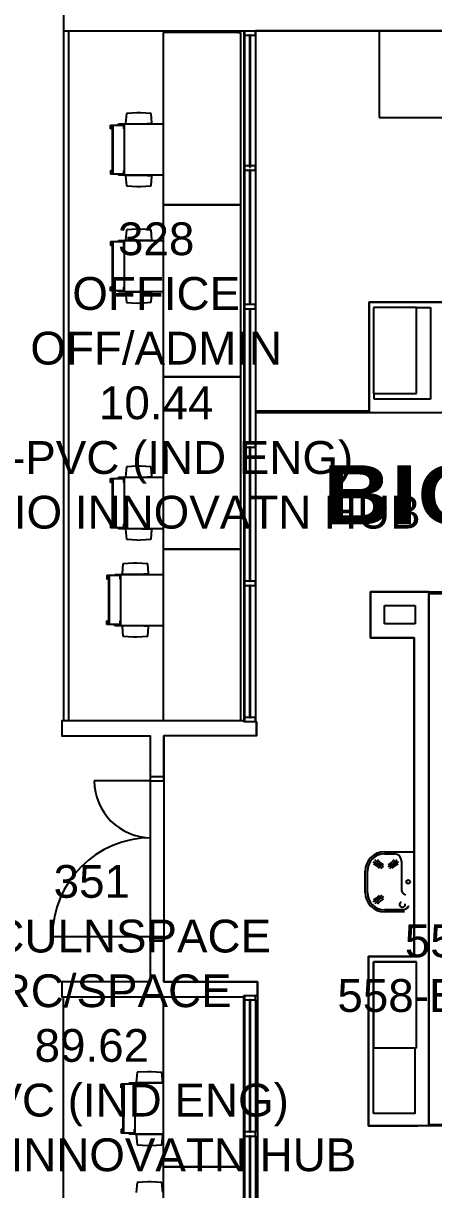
# Model space of a CAD drawing. Extents: x 15525 to 50715, y -3252 to 56414.
# Drawn here: x 29405 to 33223, y 24525 to 35362 of the extents above; entities that cross this region are included whole.
import ezdxf

# ---------------------------------------------------------------- set-up
doc = ezdxf.new("R2010")
doc.units = 0
doc.header["$MEASUREMENT"] = 0
for name, color, linetype in [('A-Column__Concrete', 7, 'CONTINUOUS'), ('A-Door', 252, 'CONTINUOUS'), ('A-Furniture', 252, 'CONTINUOUS'), ('A-General', 252, 'CONTINUOUS'), ('A-Wall__Brick', 7, 'CONTINUOUS'), ('A-Window', 7, 'CONTINUOUS'), ('H-Fixtures__Sink', 252, 'CONTINUOUS'), ('RM$', 7, 'CONTINUOUS'), ('RM$TXT', 4, 'CONTINUOUS')]:
    doc.layers.add(name, color=color, linetype=linetype)
doc.styles.add('Arial', font='arial.ttf')
doc.styles.add('MtXpl_Arial_Black', font='')
doc.styles.get('MtXpl_Arial_Black').set_extended_font_data('Arial Black')

msp = doc.modelspace()

# ---------------------------------------------------------------- linework, layer by layer
at = {"layer": 'A-Column__Concrete'}
for p, q in [((33064, 32722), (32664, 32722)), ((32664, 32722), (32664, 31922)), ((33064, 31922), (33064, 32722)), ((32664, 31922), (33064, 31922)), ((33064, 26642), (32664, 26642)), ((32664, 26642), (32664, 25842)), ((33064, 25842), (33064, 26642)), ((32664, 25842), (33064, 25842))]:
    msp.add_line(p, q, dxfattribs=at)
at = {"layer": 'A-Door'}
for p, q in [((30595, 28325), (30065, 28325)), ((30595, 28325), (30713, 28325)), ((30713, 28325), (30713, 28365)), ((30595, 26875), (29675, 26875)), ((30585, 26835), (30585, 26875)), ((30713, 26875), (30595, 26875)), ((30713, 26835), (30713, 26875))]:
    msp.add_line(p, q, dxfattribs=at)
at = {"layer": 'A-Door', "color": 252}
for centre, radius, start, end in [((30595, 28325), 530, 180, 270), ((30595, 26875), 920, 90, 180)]:
    msp.add_arc(centre, radius, start, end, dxfattribs=at)
at = {"layer": 'A-Furniture'}
for p, q in [((30705, 35277), (30705, 33677)), ((31405, 35277), (30705, 35277)), ((31405, 35277), (31425, 35277)), ((31425, 35277), (31425, 33677)), ((32714, 35293), (32714, 34487)), ((30364, 34524), (30356, 34430)), ((30463, 34531), (30364, 34524)), ((30595, 34524), (30495, 34531)), ((30602, 34433), (30595, 34524)), ((32714, 34487), (34214, 34487)), ((30215, 34417), (30233, 34417)), ((30215, 34381), (30215, 34417)), ((30233, 34381), (30215, 34381)), ((30233, 34417), (30237, 34417)), ((30233, 33959), (30233, 34417)), ((30233, 34381), (30233, 34417)), ((30237, 34417), (30337, 34417)), ((30237, 34417), (30237, 33959)), ((30290, 34428), (30705, 34428)), ((30290, 34417), (30290, 34428)), ((30340, 34381), (30340, 34417)), ((30345, 33959), (30345, 34417)), ((30356, 34430), (30445, 34428)), ((30395, 34430), (30395, 34428)), ((30511, 34429), (30602, 34433)), ((30215, 33995), (30233, 33995)), ((30215, 33995), (30215, 33959)), ((30233, 33959), (30215, 33959)), ((30233, 33995), (30233, 33959)), ((30237, 33959), (30233, 33959)), ((30337, 33959), (30237, 33959)), ((30290, 33950), (30290, 33959)), ((30705, 33950), (30290, 33950)), ((30340, 33959), (30340, 33995)), ((30445, 33948), (30356, 33946)), ((30356, 33946), (30364, 33852)), ((30395, 33950), (30395, 33948)), ((30395, 33948), (30395, 33946)), ((30436, 33948), (30436, 33950)), ((30602, 33943), (30511, 33947)), ((30595, 33852), (30602, 33943)), ((30364, 33852), (30463, 33846)), ((30495, 33846), (30595, 33852)), ((31425, 33677), (30705, 33677)), ((30705, 33677), (30705, 32077)), ((30705, 33677), (31425, 33677)), ((31425, 33677), (31425, 32077)), ((30364, 33442), (30356, 33348)), ((30463, 33448), (30364, 33442)), ((30595, 33442), (30495, 33448)), ((30602, 33351), (30595, 33442)), ((30215, 33335), (30233, 33335)), ((30215, 33335), (30215, 33298)), ((30233, 33298), (30215, 33298)), ((30233, 33335), (30233, 33298)), ((30233, 33335), (30237, 33335)), ((30233, 32877), (30233, 33335)), ((30237, 33335), (30337, 33335)), ((30237, 33335), (30237, 32877)), ((30290, 33344), (30705, 33344)), ((30290, 33335), (30290, 33344)), ((30340, 33298), (30340, 33335)), ((30345, 32877), (30345, 33335)), ((30356, 33348), (30445, 33346)), ((30395, 33348), (30395, 33346)), ((30395, 33346), (30395, 33344)), ((30436, 33344), (30436, 33346)), ((30511, 33347), (30602, 33351)), ((30215, 32913), (30233, 32913)), ((30215, 32877), (30215, 32913)), ((30233, 32877), (30215, 32877)), ((30233, 32877), (30233, 32913)), ((30237, 32877), (30233, 32877)), ((30337, 32877), (30237, 32877)), ((30290, 32866), (30290, 32877)), ((30705, 32866), (30290, 32866)), ((30340, 32877), (30340, 32913)), ((30445, 32865), (30356, 32863)), ((30356, 32863), (30364, 32769)), ((30395, 32865), (30395, 32864)), ((30602, 32860), (30511, 32865)), ((30595, 32770), (30602, 32860)), ((30364, 32769), (30463, 32763)), ((30495, 32763), (30595, 32770)), ((30705, 32077), (31425, 32077)), ((30705, 32077), (30705, 30477)), ((31425, 32077), (30705, 32077)), ((31425, 32077), (31425, 30477)), ((30364, 31241), (30356, 31147)), ((30463, 31247), (30364, 31241)), ((30595, 31240), (30495, 31247)), ((30602, 31150), (30595, 31240)), ((30215, 31133), (30233, 31133)), ((30215, 31097), (30215, 31133)), ((30233, 31133), (30237, 31133)), ((30233, 30675), (30233, 31133)), ((30233, 31097), (30233, 31133)), ((30237, 31133), (30337, 31133)), ((30237, 31133), (30237, 30675)), ((30290, 31144), (30705, 31144)), ((30290, 31133), (30290, 31144)), ((30340, 31097), (30340, 31133)), ((30345, 30675), (30345, 31133)), ((30356, 31147), (30445, 31145)), ((30395, 31147), (30395, 31145)), ((30511, 31145), (30602, 31150)), ((30233, 31097), (30215, 31097)), ((30215, 30712), (30233, 30712)), ((30215, 30712), (30215, 30675)), ((30233, 30675), (30215, 30675)), ((30233, 30712), (30233, 30675)), ((30237, 30675), (30233, 30675)), ((30337, 30675), (30237, 30675)), ((30290, 30666), (30290, 30675)), ((30340, 30675), (30340, 30712)), ((30705, 30666), (30290, 30666)), ((30445, 30664), (30356, 30662)), ((30356, 30662), (30364, 30568)), ((30364, 30568), (30463, 30562)), ((30395, 30666), (30395, 30664)), ((30395, 30664), (30395, 30662)), ((30436, 30664), (30436, 30666)), ((30495, 30562), (30595, 30568)), ((30602, 30659), (30511, 30663)), ((30595, 30568), (30602, 30659)), ((30705, 30477), (31425, 30477)), ((31425, 30477), (30705, 30477)), ((30705, 30477), (30705, 28881)), ((31425, 30477), (31425, 28881)), ((30430, 30346), (30331, 30340)), ((30563, 30340), (30462, 30346)), ((30257, 30242), (30705, 30242)), ((30257, 30233), (30257, 30242)), ((30331, 30340), (30323, 30246)), ((30323, 30246), (30413, 30244)), ((30362, 30246), (30362, 30244)), ((30362, 30244), (30362, 30242)), ((30362, 30242), (30362, 30242)), ((30403, 30242), (30403, 30244)), ((30403, 30242), (30403, 30242)), ((30479, 30245), (30570, 30249)), ((30570, 30249), (30563, 30340)), ((30183, 30233), (30200, 30233)), ((30183, 30233), (30183, 30197)), ((30200, 30197), (30183, 30197)), ((30200, 30233), (30200, 30197)), ((30200, 30233), (30205, 30233)), ((30200, 29775), (30200, 30233)), ((30205, 30233), (30304, 30233)), ((30205, 30233), (30205, 29775)), ((30307, 30197), (30307, 30233)), ((30312, 29775), (30312, 30233)), ((30183, 29811), (30200, 29811)), ((30183, 29775), (30183, 29811)), ((30200, 29775), (30200, 29811)), ((30307, 29775), (30307, 29811)), ((30200, 29775), (30183, 29775)), ((30205, 29775), (30200, 29775)), ((30304, 29775), (30205, 29775)), ((30257, 29765), (30257, 29774)), ((30705, 29765), (30257, 29765)), ((30413, 29764), (30323, 29762)), ((30323, 29762), (30331, 29668)), ((30362, 29764), (30362, 29762)), ((30570, 29759), (30479, 29763)), ((30563, 29668), (30570, 29759)), ((30331, 29668), (30430, 29662)), ((30462, 29662), (30563, 29668)), ((30705, 26318), (30705, 24737)), ((31455, 24737), (31455, 26318)), ((30464, 25615), (30456, 25521)), ((30563, 25621), (30464, 25615)), ((30695, 25614), (30595, 25621)), ((30702, 25524), (30695, 25614)), ((30315, 25507), (30333, 25507)), ((30315, 25471), (30315, 25507)), ((30333, 25471), (30315, 25471)), ((30333, 25507), (30337, 25507)), ((30333, 25049), (30333, 25507)), ((30333, 25471), (30333, 25507)), ((30337, 25507), (30437, 25507)), ((30337, 25507), (30337, 25049)), ((30390, 25518), (30705, 25518)), ((30390, 25507), (30390, 25518)), ((30440, 25471), (30440, 25507)), ((30445, 25049), (30445, 25507)), ((30456, 25521), (30545, 25519)), ((30495, 25521), (30495, 25519)), ((30611, 25519), (30702, 25524)), ((30315, 25086), (30333, 25086)), ((30315, 25086), (30315, 25049)), ((30333, 25049), (30315, 25049)), ((30333, 25086), (30333, 25049)), ((30337, 25049), (30333, 25049)), ((30437, 25049), (30337, 25049)), ((30390, 25040), (30390, 25049)), ((30705, 25040), (30390, 25040)), ((30440, 25049), (30440, 25086)), ((30545, 25038), (30456, 25036)), ((30456, 25036), (30464, 24942)), ((30495, 25040), (30495, 25038)), ((30495, 25038), (30495, 25036)), ((30536, 25038), (30536, 25040)), ((30702, 25033), (30611, 25037)), ((30464, 24942), (30563, 24936)), ((30595, 24936), (30695, 24942)), ((30695, 24942), (30702, 25033)), ((31455, 24737), (30705, 24737)), ((30705, 24737), (30705, 23137)), ((30705, 24737), (31455, 24737)), ((31455, 23137), (31455, 24737)), ((30464, 24592), (30456, 24498)), ((30563, 24598), (30464, 24592)), ((30695, 24592), (30595, 24598)), ((30702, 24501), (30695, 24592))]:
    msp.add_line(p, q, dxfattribs=at)
for centre, radius, start, end in [((30478, 34277), 254, 86.3708, 93.5828), ((30467, 35394), 966, 268.7195, 272.6443), ((30467, 32982), 966, 87.3557, 91.2805), ((30478, 34099), 254, 266.4172, 273.6292), ((30478, 33195), 254, 86.3708, 93.5828), ((30467, 34312), 966, 268.7195, 272.6443), ((30467, 31899), 966, 87.3557, 91.2805), ((30478, 33017), 254, 266.4172, 273.6292), ((30478, 30993), 254, 86.3708, 93.5828), ((30467, 32111), 966, 268.7195, 272.6443), ((30467, 29698), 966, 87.3557, 91.2805), ((30478, 30815), 254, 266.4172, 273.6292), ((30446, 30093), 254, 86.3708, 93.5828), ((30434, 31210), 966, 268.7195, 272.6443), ((30434, 28798), 966, 87.3557, 91.2805), ((30446, 29915), 254, 266.4172, 273.6292), ((30578, 25367), 254, 86.3708, 93.5828), ((30567, 26485), 966, 268.7195, 272.6443), ((30567, 24072), 966, 87.3557, 91.2805), ((30578, 25189), 254, 266.4172, 273.6292), ((30578, 24345), 254, 86.3708, 93.5828)]:
    msp.add_arc(centre, radius, start, end, dxfattribs=at)
for points, knots in [([(30337, 34417), (30341, 34417), (30344, 34417), (30345, 34417), (30345, 34417)], [-3.1415927, -3.1415927, -3.1415927, -3.1415927, -2.9205877, -2.8535406, -2.8535406, -2.8535406, -2.8535406]), ([(30345, 33959), (30345, 33959), (30344, 33959), (30341, 33959), (30337, 33959)], [2.8535406, 2.8535406, 2.8535406, 2.8535406, 2.9205877, 3.1415927, 3.1415927, 3.1415927, 3.1415927]), ([(30337, 33335), (30341, 33335), (30344, 33335), (30345, 33335), (30345, 33335)], [-3.1415927, -3.1415927, -3.1415927, -3.1415927, -2.9205877, -2.8535406, -2.8535406, -2.8535406, -2.8535406]), ([(30345, 32877), (30345, 32877), (30344, 32877), (30341, 32877), (30337, 32877)], [2.8535406, 2.8535406, 2.8535406, 2.8535406, 2.9205877, 3.1415927, 3.1415927, 3.1415927, 3.1415927]), ([(30337, 31133), (30341, 31133), (30344, 31133), (30345, 31133), (30345, 31133)], [-3.1415927, -3.1415927, -3.1415927, -3.1415927, -2.9205877, -2.8535406, -2.8535406, -2.8535406, -2.8535406]), ([(30345, 30675), (30345, 30675), (30344, 30675), (30341, 30675), (30337, 30675)], [2.8535406, 2.8535406, 2.8535406, 2.8535406, 2.9205877, 3.1415927, 3.1415927, 3.1415927, 3.1415927]), ([(30304, 30233), (30308, 30233), (30312, 30233), (30312, 30233), (30312, 30233)], [-3.1415927, -3.1415927, -3.1415927, -3.1415927, -2.9205877, -2.8535406, -2.8535406, -2.8535406, -2.8535406]), ([(30312, 29775), (30312, 29775), (30312, 29775), (30308, 29775), (30304, 29775)], [2.8535406, 2.8535406, 2.8535406, 2.8535406, 2.9205877, 3.1415927, 3.1415927, 3.1415927, 3.1415927]), ([(30437, 25507), (30441, 25507), (30444, 25507), (30445, 25507), (30445, 25507)], [-3.1415927, -3.1415927, -3.1415927, -3.1415927, -2.9205877, -2.8535406, -2.8535406, -2.8535406, -2.8535406]), ([(30445, 25049), (30445, 25049), (30444, 25049), (30441, 25049), (30437, 25049)], [2.8535406, 2.8535406, 2.8535406, 2.8535406, 2.9205877, 3.1415927, 3.1415927, 3.1415927, 3.1415927])]:
    msp.add_open_spline(points, degree=3, knots=knots, dxfattribs=at)
at = {"layer": 'A-Wall__Brick'}
for p, q in [((29780, 41501), (29780, 35293)), ((29780, 35293), (39807, 35293)), ((33309, 32770), (32621, 32770)), ((32621, 32770), (32621, 31743)), ((33064, 32722), (33194, 32722)), ((33194, 32722), (33194, 31871)), ((32669, 31871), (32669, 31922)), ((33194, 31871), (32669, 31871)), ((33309, 31743), (32621, 31743)), ((33179, 30081), (32636, 30081)), ((32636, 30081), (32636, 29653)), ((33179, 30081), (33179, 25118)), ((32764, 29781), (32764, 29953)), ((32764, 29953), (33051, 29953)), ((33051, 29953), (33051, 29781)), ((33051, 29781), (32764, 29781)), ((32636, 29653), (33041, 29653)), ((33041, 29653), (33041, 26690)), ((31455, 28881), (29764, 28881)), ((29764, 28881), (29764, 28743)), ((31455, 28871), (31455, 28881)), ((31573, 28871), (31455, 28871)), ((31573, 28743), (31573, 28871)), ((29764, 28743), (30585, 28743)), ((30585, 28743), (30585, 28365)), ((30713, 28365), (30713, 28743)), ((31573, 28743), (30713, 28743)), ((30585, 28365), (30713, 28365)), ((33041, 26986), (33041, 26973)), ((30713, 26835), (30585, 26835)), ((30585, 26835), (30585, 26456)), ((30713, 26456), (30713, 26835)), ((33041, 26690), (32616, 26690)), ((32616, 26690), (32616, 25118)), ((32664, 26642), (33051, 26642)), ((32664, 25233), (32664, 26642)), ((30585, 26456), (29764, 26456)), ((29764, 26456), (29764, 26318)), ((31583, 26456), (30713, 26456)), ((31583, 26328), (31583, 26456)), ((29764, 26318), (31455, 26318)), ((31455, 26328), (31573, 26328)), ((31455, 26318), (31455, 26328)), ((31573, 26328), (31583, 26328)), ((33051, 25233), (33051, 25842)), ((33051, 25233), (32664, 25233)), ((32616, 25118), (33074, 25118)), ((33179, 25118), (33074, 25118))]:
    msp.add_line(p, q, dxfattribs=at)
at = {"layer": 'A-Window', "extrusion": (0, 0, -1)}
for p, q in [((31464, 35293), (31464, 35253)), ((31464, 35253), (31564, 35253)), ((31564, 35253), (31564, 35293)), ((31564, 34037), (31464, 34037)), ((31464, 34037), (31464, 33997)), ((31564, 33997), (31564, 34037)), ((31464, 33997), (31564, 33997)), ((31564, 32750), (31464, 32750)), ((31464, 32750), (31464, 32710)), ((31564, 32710), (31564, 32750)), ((31464, 32710), (31564, 32710)), ((31564, 31464), (31464, 31464)), ((31464, 31464), (31464, 31424)), ((31564, 31424), (31564, 31464)), ((31464, 31424), (31564, 31424)), ((31564, 30178), (31464, 30178)), ((31464, 30178), (31464, 30138)), ((31464, 30138), (31564, 30138)), ((31564, 30138), (31564, 30178)), ((31464, 26328), (31464, 26288)), ((31464, 26288), (31564, 26288)), ((31564, 26288), (31564, 26328)), ((31564, 25062), (31464, 25062)), ((31464, 25062), (31464, 25022)), ((31564, 25022), (31564, 25062)), ((31464, 25022), (31564, 25022))]:
    msp.add_line(p, q, dxfattribs=at)
at = {"layer": 'A-Window'}
for p, q in [((31464, 35253), (31464, 34037)), ((31519, 35253), (31509, 35253)), ((31509, 35253), (31509, 34025)), ((31519, 34025), (31519, 35253)), ((31564, 35253), (31564, 34037)), ((31464, 33997), (31464, 32750)), ((31509, 34025), (31519, 34025)), ((31519, 33997), (31509, 33997)), ((31509, 33997), (31509, 32750)), ((31519, 32750), (31519, 33997)), ((31564, 33997), (31564, 32750)), ((31464, 32710), (31464, 31464)), ((31509, 32710), (31509, 31464)), ((31519, 31464), (31519, 32710)), ((31564, 32710), (31564, 31464)), ((31509, 31464), (31519, 31464)), ((31464, 31424), (31464, 30178)), ((31519, 31424), (31509, 31424)), ((31509, 31424), (31509, 30178)), ((31519, 30178), (31519, 31424)), ((31564, 31424), (31564, 30178)), ((31464, 30138), (31464, 28911)), ((31509, 30178), (31519, 30178)), ((31519, 30138), (31509, 30138)), ((31509, 30138), (31509, 28911)), ((31519, 28911), (31519, 30138)), ((31564, 30138), (31564, 28911)), ((31564, 28911), (31464, 28911)), ((31464, 28911), (31464, 28871)), ((31509, 28911), (31519, 28911)), ((31564, 28871), (31564, 28911)), ((31464, 26288), (31464, 25062)), ((31519, 26288), (31509, 26288)), ((31509, 26288), (31509, 25062)), ((31519, 25062), (31519, 26288)), ((31564, 26288), (31564, 25062)), ((31583, 26328), (31583, 19785)), ((31509, 25062), (31519, 25062)), ((31464, 25022), (31464, 23775)), ((31519, 25022), (31509, 25022)), ((31509, 25022), (31509, 23775)), ((31519, 23775), (31519, 25022)), ((31564, 25022), (31564, 23775))]:
    msp.add_line(p, q, dxfattribs=at)
at = {"layer": 'H-Fixtures__Sink'}
for p, q in [((32766, 27665), (33041, 27665)), ((32766, 27645), (32857, 27645)), ((32924, 27578), (32924, 27305)), ((32586, 27285), (32586, 27485)), ((32606, 27285), (32606, 27485)), ((32940, 27277), (32961, 27262)), ((32929, 27125), (32766, 27125)), ((32950, 27105), (32766, 27105))]:
    msp.add_line(p, q, dxfattribs=at)
msp.add_circle((32986, 27385), 17.5, dxfattribs=at)
for centre, radius, start, end in [((32766, 27485), 180, 90, 180), ((32766, 27485), 160, 90, 180), ((32857, 27578), 66.9, 0, 90), ((32539, 27332), 267, 40.6252, 63.3748), ((32612, 27424), 136, 37.8147, 68.5957), ((32884, 27758), 267, 218.6252, 241.3748), ((32814, 27667), 136, 213.4043, 244.1853), ((32670, 27758), 267, 298.6252, 321.3748), ((32740, 27667), 136, 295.8147, 326.5957), ((33014, 27332), 267, 116.6252, 139.3748), ((32942, 27424), 136, 111.4043, 142.1853), ((32766, 27285), 180, 180, 270), ((32766, 27285), 160, 180, 270), ((32539, 27438), 267, 296.6252, 319.3748), ((32612, 27346), 136, 291.4043, 322.1853), ((32884, 27013), 267, 118.6252, 141.3748), ((32814, 27103), 136, 115.8147, 146.5957), ((32962, 27308), 38.7, 185.326, 234.3395), ((32931, 27175), 26.5, 112.6089, 270), ((32929, 27198), 72.4, 270, 326.9454), ((32931, 27175), 26.5, 270, 13.3465), ((32929, 27198), 72.4, 329.7807, 332.4038)]:
    msp.add_arc(centre, radius, start, end, dxfattribs=at)
at = {"layer": 'RM$', "flags": 128}
for points in [[(28425, 46332), (30585, 46332), (30585, 43653), (30604, 43653), (30604, 41501), (29780, 41501), (29780, 28881), (29764, 28881), (29764, 28743), (30585, 28743), (30585, 26456), (29764, 26456), (29764, 26318), (29775, 26318), (29775, 19785)], [(41640, 36443), (39807, 36443), (39812, 31743), (32647, 31743), (31564, 31743), (31564, 28871), (31573, 28871), (31573, 28743), (30713, 28743), (30713, 26456), (31583, 26456), (31583, 23462)], [(36266, 23462), (36266, 25118), (32616, 25118), (32616, 26690), (33041, 26690), (33041, 29653), (32636, 29653), (32636, 30081), (39917, 30081), (39917, 25118), (36266, 25118), (36266, 23462)]]:
    msp.add_lwpolyline(points, dxfattribs=at)
at = {"layer": 'RM$'}
for points in [[(29827, 35293), (31455, 35293), (31455, 28881), (29827, 28881)], [(33179, 30063), (36395, 30063), (36395, 25128), (33179, 25128)], [(29780, 26318), (31464, 26318), (31464, 19785), (29780, 19785)]]:
    msp.add_lwpolyline(points, close=True, dxfattribs=at)
at = {"layer": 'RM$', "flags": 128}
msp.add_lwpolyline([(33309, 31862), (38145, 31862), (38145, 32770), (39789, 32770), (39789, 35293), (31564, 35293), (31564, 31760), (32621, 31760), (32621, 32770), (33309, 32770)], close=True, dxfattribs=at)

# ---------------------------------------------------------------- texts
at = {"layer": 'A-General', "color": 1, "true_color": 0xff0000, "style": 'MtXpl_Arial_Black'}
msp.add_text('BIO INNOVATION HUB', height=550, dxfattribs=at).set_placement((32192, 30706))
at = {"layer": 'RM$TXT', "char_height": 304.8, "attachment_point": 8, "style": 'Arial'}
for s, insert in [('328^M^JOFFICE^M^JOFF/ADMIN^M^J10.44^M^J55-PVC (IND ENG)^M^J558-BIO INNOVATN HUB^M^J', (30641, 30663)), ('307B^M^JTEACHING^M^JTEACH/LABS^M^J15.87^M^J55-PVC (IND ENG)^M^J558-BIO INNOVATN HUB^M^J', (34787, 26172)), ('351^M^JCIRCULNSPACE^M^JCIRC/SPACE^M^J89.62^M^J55-PVC (IND ENG)^M^J558-BIO INNOVATN HUB^M^J', (30042, 24692))]:
    msp.add_mtext(s, dxfattribs=dict(at, insert=insert))

doc.saveas('drawing.dxf')
